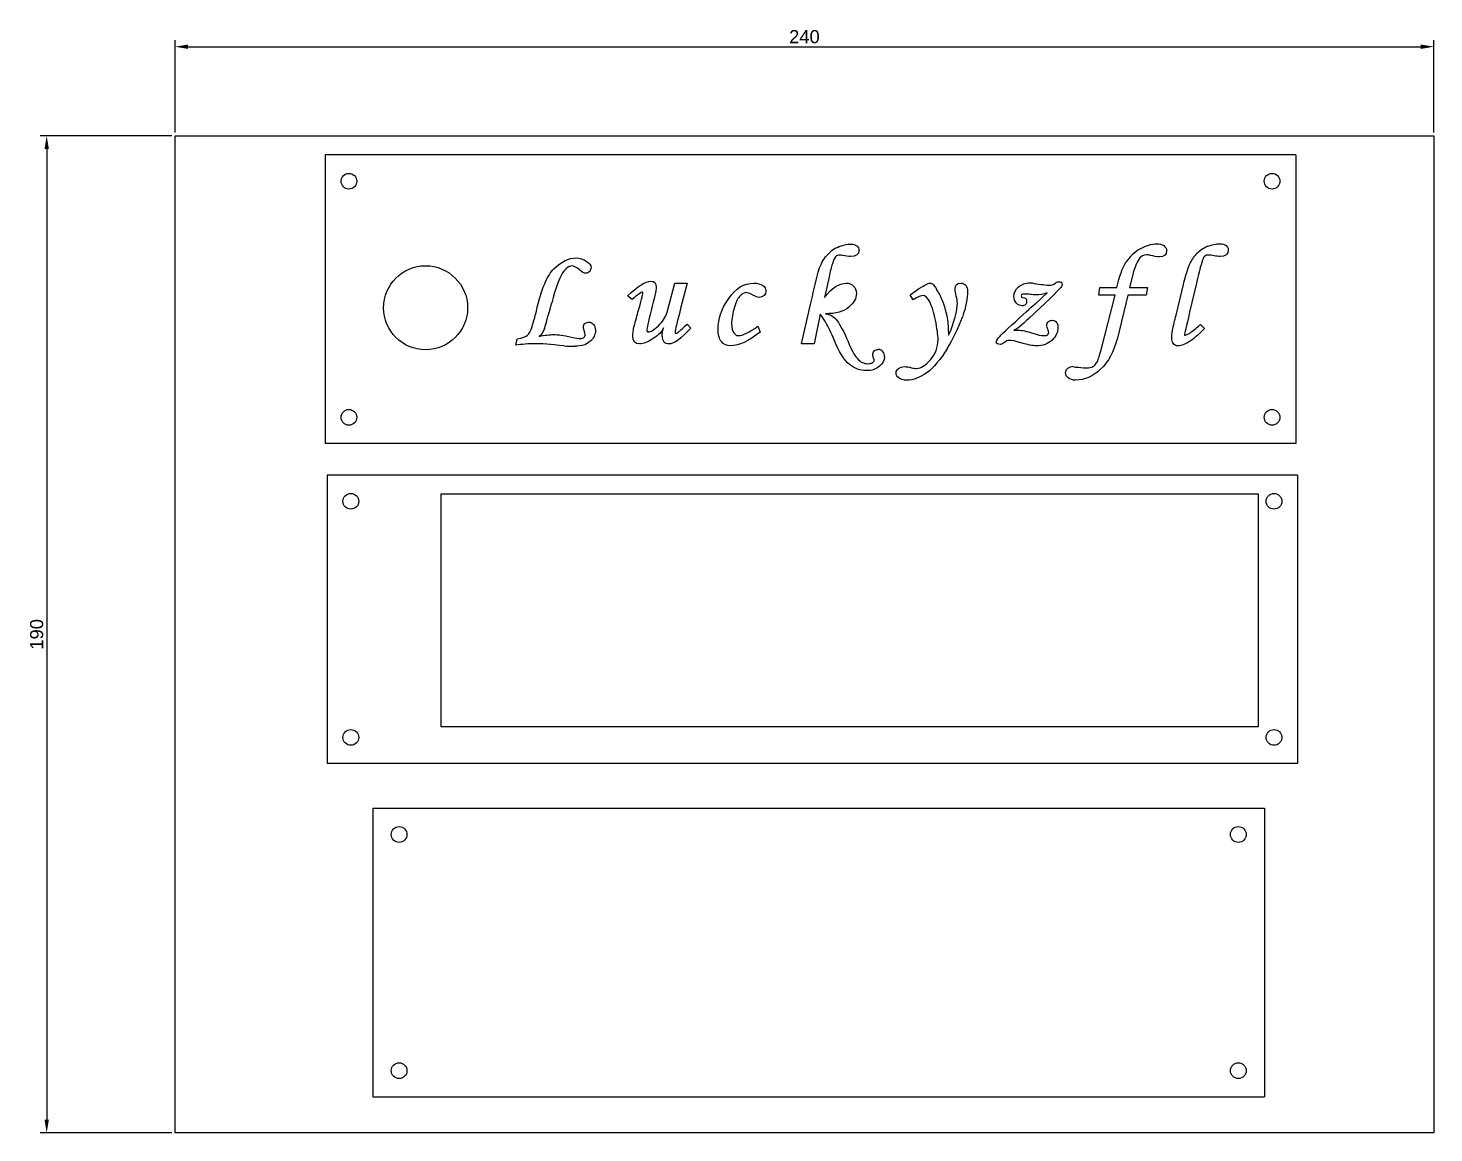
# Model space of a CAD drawing. Header units: millimetres. Extents: x 2033 to 2844, y 1515 to 1729.
# Drawn here: x 2575.7 to 2843.8, y 1518.8 to 1729.4 of the extents above; entities that cross this region are included whole.
import ezdxf

# ---------------------------------------------------------------- set-up
doc = ezdxf.new("R2010")
doc.units = ezdxf.units.MM
doc.styles.get("Standard").update_dxf_attribs({"font": 'arial.ttf'})
doc.dimstyles.new('ISO-25', dxfattribs={"dimtxt": 2.5, "dimasz": 2.5, "dimexe": 1.25, "dimexo": 0.625, "dimtad": 1, "dimtxsty": 'Standard', "dimcen": 2.5, "dimadec": 0, "dimazin": 0, "dimtfac": 1, "dimtmove": 0, "dimatfit": 3, "dimfxl": 1, "dimarcsym": 0})

# ---------------------------------------------------------------- blocks, each defined once
blk = doc.blocks.new('*D7')
at = {"color": 0, "lineweight": -2, "transparency": 16777216}
for p, q in [((2603.75, 1709.47), (2603.75, 1727.07)), ((2843.75, 1709.47), (2843.75, 1727.07)), ((2606.25, 1725.82), (2841.25, 1725.82))]:
    blk.add_line(p, q, dxfattribs=at)
at = {"color": 0, "transparency": 16777216}
for points in [[(2606.25, 1726.24), (2606.25, 1725.4), (2603.75, 1725.82)], [(2841.25, 1726.24), (2841.25, 1725.4), (2843.75, 1725.82)]]:
    blk.add_solid(points, dxfattribs=at)
at = {"layer": 'Defpoints', "color": 0, "transparency": 16777216}
for p in [(2843.75, 1725.82), (2603.75, 1708.84), (2843.75, 1708.84)]:
    blk.add_point(p, dxfattribs=at)
at = {"color": 0, "transparency": 16777216, "insert": (2723.75, 1727.72), "char_height": 2.5, "attachment_point": 5}
blk.add_mtext('240', dxfattribs=at)
blk = doc.blocks.new('*D8')
at = {"color": 0, "lineweight": -2, "transparency": 16777216}
for p, q in [((2603.13, 1708.84), (2578.03, 1708.84)), ((2579.28, 1706.34), (2579.28, 1521.34)), ((2603.13, 1518.84), (2578.03, 1518.84))]:
    blk.add_line(p, q, dxfattribs=at)
at = {"color": 0, "transparency": 16777216}
for points in [[(2578.87, 1706.34), (2579.7, 1706.34), (2579.28, 1708.84)], [(2578.87, 1521.34), (2579.7, 1521.34), (2579.28, 1518.84)]]:
    blk.add_solid(points, dxfattribs=at)
at = {"layer": 'Defpoints', "color": 0, "transparency": 16777216}
for p in [(2603.75, 1708.84), (2579.28, 1518.84), (2603.75, 1518.84)]:
    blk.add_point(p, dxfattribs=at)
at = {"color": 0, "transparency": 16777216, "insert": (2577.38, 1613.84), "char_height": 2.5, "attachment_point": 5, "rotation": 90}
blk.add_mtext('190', dxfattribs=at)

msp = doc.modelspace()

# ---------------------------------------------------------------- linework, layer by layer
at = {"color": 4}
for p, q in [((2603.754, 1708.843), (2843.754, 1708.843)), ((2603.754, 1518.843), (2603.754, 1708.843)), ((2843.754, 1708.843), (2843.754, 1518.843)), ((2843.754, 1518.843), (2603.754, 1518.843))]:
    msp.add_line(p, q, dxfattribs=at)
for p, q in [((2817.403, 1705.187), (2632.403, 1705.187)), ((2632.403, 1705.187), (2632.403, 1650.187)), ((2817.403, 1705.187), (2817.403, 1650.187)), ((2817.403, 1650.187), (2632.403, 1650.187)), ((2817.772, 1644.198), (2632.772, 1644.198)), ((2632.772, 1644.198), (2632.772, 1589.198)), ((2817.772, 1644.198), (2817.772, 1589.198)), ((2817.772, 1589.198), (2632.772, 1589.198)), ((2641.469, 1580.704), (2811.469, 1580.704)), ((2641.469, 1580.704), (2641.469, 1525.704)), ((2811.469, 1580.704), (2811.469, 1525.704)), ((2641.469, 1525.704), (2811.469, 1525.704))]:
    msp.add_line(p, q)
at = {"color": 242, "true_color": 0xcd2027}
for p, q in [((2654.522, 1640.648), (2810.272, 1640.648)), ((2654.522, 1596.198), (2654.522, 1640.648)), ((2810.272, 1640.648), (2810.272, 1596.198)), ((2810.272, 1596.198), (2654.522, 1596.198))]:
    msp.add_line(p, q, dxfattribs=at)
at = {"color": 1, "lineweight": 25}
for points in [[(2697.576, 1675.223), (2699.036, 1680.783), (2701.399, 1680.783), (2700.148, 1675.918)], [(2728.447, 1681.949), (2727.544, 1678.057)], [(2786.336, 1682.435), (2785.711, 1679.934), (2789.185, 1679.934), (2788.907, 1678.474), (2785.433, 1678.474), (2783.417, 1670.274)], [(2798.498, 1680.768), (2797.177, 1675.208)], [(2690.905, 1677.655), (2690.002, 1678.35)], [(2744.5, 1677.571), (2743.875, 1678.544), (2744.987, 1679.308)], [(2772.646, 1679.934), (2770.63, 1677.918), (2766.53, 1674.027)], [(2780.29, 1668.05), (2783, 1678.474), (2779.873, 1678.474), (2780.082, 1679.934), (2783.278, 1679.934)], [(2701.399, 1672.93), (2702.094, 1672.165)], [(2714.864, 1672.567), (2715.281, 1671.455)], [(2668.751, 1668.954), (2668.96, 1670.135)]]:
    msp.add_lwpolyline(points, dxfattribs=at)
for points in [[(2726.779, 1674.861), (2725.598, 1669.231), (2723.166, 1669.231), (2724.903, 1676.667, -0.0031204), (2726.362, 1682.852)], [(2793.911, 1671.733, -0.0108159), (2794.606, 1674.652), (2795.996, 1680.49)], [(2751.241, 1671.525, 0.0498004), (2750.963, 1674.444, 0.038632), (2750.129, 1677.293, 0.0472897), (2749.017, 1679.517)], [(2767.92, 1676.945), (2770.005, 1678.891, -0.0784466), (2767.851, 1678.544)], [(2797.386, 1671.386, 0.0230032), (2799.262, 1672.915), (2800.026, 1672.15)], [(2739.01, 1666.73, 0.1653257), (2738.663, 1667.772, 0.2044553), (2737.829, 1668.12)]]:
    msp.add_lwpolyline(points, format="xyb", dxfattribs=at)
at = {"color": 1}
for centre, radius in [((2636.903, 1700.187), 1.5), ((2812.903, 1700.187), 1.5), ((2651.524, 1676.075), 8), ((2636.903, 1655.187), 1.5), ((2812.903, 1655.187), 1.5), ((2637.272, 1639.198), 1.5), ((2813.272, 1639.198), 1.5), ((2637.272, 1594.198), 1.5), ((2813.272, 1594.198), 1.5), ((2646.469, 1575.704), 1.5), ((2806.469, 1575.704), 1.5), ((2646.469, 1530.704), 1.5), ((2806.469, 1530.704), 1.5)]:
    msp.add_circle(centre, radius, dxfattribs=at)
at = {"color": 1, "lineweight": 25}
for centre, radius, start, end in [((2732.799, 1681.724), 6.469, 115.19192, 141.27573), ((2791.936, 1680.212), 8.244, 120.70659, 146.19711), ((2803.114, 1681.835), 6.441, 112.47388, 134.90625), ((2775.156, 1734.591), 54.424, 261.99018, 263.75979), ((2765.686, 1669.611), 9.072, 82.89369, 90.37338), ((2601.333, 1695.592), 76.518, 342.16012, 345.94913), ((2196.153, 1808.816), 513.544, 344.56807, 344.92169), ((2721.815, 1686.058), 34.153, 328.59012, 339.87123), ((2698.31, 1670.626), 1.707, 179.6598, 217.21011), ((2679.817, 1694.267), 25.522, 265.74873, 270.43296), ((2774.929, 1663.146), 1.707, 89.65992, 127.21007)]:
    msp.add_arc(centre, radius, start, end, dxfattribs=at)
for points in [[(2730.532, 1686.119), (2730.184, 1686.119), (2729.906, 1686.049), (2729.698, 1685.771)], [(2730.532, 1686.119), (2730.184, 1686.119), (2729.906, 1686.049), (2729.698, 1685.771)], [(2730.045, 1687.578), (2730.949, 1687.995), (2731.852, 1688.203), (2732.617, 1688.203)], [(2730.045, 1687.578), (2730.949, 1687.995), (2731.852, 1688.203), (2732.617, 1688.203)], [(2731.018, 1686.049), (2730.81, 1686.119), (2730.671, 1686.119), (2730.532, 1686.119)], [(2731.018, 1686.049), (2730.81, 1686.119), (2730.671, 1686.119), (2730.532, 1686.119)], [(2732.547, 1685.841), (2732.061, 1685.841), (2731.574, 1685.91), (2731.018, 1686.049)], [(2732.547, 1685.841), (2732.061, 1685.841), (2731.574, 1685.91), (2731.018, 1686.049)], [(2734.146, 1686.953), (2734.146, 1686.258), (2733.59, 1685.841), (2732.547, 1685.841)], [(2734.146, 1686.953), (2734.146, 1686.258), (2733.59, 1685.841), (2732.547, 1685.841)], [(2732.617, 1688.203), (2733.103, 1688.203), (2733.451, 1688.134), (2733.729, 1687.856)], [(2732.617, 1688.203), (2733.103, 1688.203), (2733.451, 1688.134), (2733.729, 1687.856)], [(2733.729, 1687.856), (2734.007, 1687.648), (2734.146, 1687.37), (2734.146, 1686.953)], [(2733.729, 1687.856), (2734.007, 1687.648), (2734.146, 1687.37), (2734.146, 1686.953)], [(2788.977, 1686.188), (2788.351, 1686.188), (2787.795, 1685.841), (2787.378, 1685.076)], [(2788.977, 1686.188), (2788.351, 1686.188), (2787.795, 1685.841), (2787.378, 1685.076)], [(2787.726, 1687.3), (2788.838, 1687.926), (2789.88, 1688.273), (2790.923, 1688.273)], [(2787.726, 1687.3), (2788.838, 1687.926), (2789.88, 1688.273), (2790.923, 1688.273)], [(2789.741, 1686.049), (2789.463, 1686.119), (2789.185, 1686.188), (2788.977, 1686.188)], [(2789.741, 1686.049), (2789.463, 1686.119), (2789.185, 1686.188), (2788.977, 1686.188)], [(2791.409, 1685.771), (2790.923, 1685.771), (2790.367, 1685.91), (2789.741, 1686.049)], [(2791.409, 1685.771), (2790.923, 1685.771), (2790.367, 1685.91), (2789.741, 1686.049)], [(2790.923, 1688.273), (2791.479, 1688.273), (2791.896, 1688.134), (2792.243, 1687.926)], [(2790.923, 1688.273), (2791.479, 1688.273), (2791.896, 1688.134), (2792.243, 1687.926)], [(2792.799, 1686.953), (2792.799, 1686.188), (2792.313, 1685.771), (2791.409, 1685.771)], [(2792.799, 1686.953), (2792.799, 1686.188), (2792.313, 1685.771), (2791.409, 1685.771)], [(2792.243, 1687.926), (2792.591, 1687.648), (2792.799, 1687.37), (2792.799, 1686.953)], [(2792.243, 1687.926), (2792.591, 1687.648), (2792.799, 1687.37), (2792.799, 1686.953)], [(2797.177, 1684.312), (2797.525, 1685.076), (2797.942, 1685.771), (2798.567, 1686.397)], [(2797.177, 1684.312), (2797.525, 1685.076), (2797.942, 1685.771), (2798.567, 1686.397)], [(2800.791, 1686.119), (2800.235, 1686.119), (2799.887, 1685.841), (2799.679, 1685.285)], [(2800.791, 1686.119), (2800.235, 1686.119), (2799.887, 1685.841), (2799.679, 1685.285)], [(2800.652, 1687.787), (2801.416, 1688.065), (2802.181, 1688.273), (2803.015, 1688.273)], [(2800.652, 1687.787), (2801.416, 1688.065), (2802.181, 1688.273), (2803.015, 1688.273)], [(2801.833, 1685.98), (2801.416, 1686.049), (2801.069, 1686.119), (2800.791, 1686.119)], [(2801.833, 1685.98), (2801.416, 1686.049), (2801.069, 1686.119), (2800.791, 1686.119)], [(2803.015, 1685.841), (2802.667, 1685.841), (2802.25, 1685.91), (2801.833, 1685.98)], [(2803.015, 1685.841), (2802.667, 1685.841), (2802.25, 1685.91), (2801.833, 1685.98)], [(2803.015, 1688.273), (2803.501, 1688.273), (2803.849, 1688.134), (2804.127, 1687.926)], [(2803.015, 1688.273), (2803.501, 1688.273), (2803.849, 1688.134), (2804.127, 1687.926)], [(2804.544, 1687.092), (2804.544, 1686.258), (2803.988, 1685.841), (2803.015, 1685.841)], [(2804.544, 1687.092), (2804.544, 1686.258), (2803.988, 1685.841), (2803.015, 1685.841)], [(2804.127, 1687.926), (2804.405, 1687.717), (2804.544, 1687.439), (2804.544, 1687.092)], [(2804.127, 1687.926), (2804.405, 1687.717), (2804.544, 1687.439), (2804.544, 1687.092)], [(2672.643, 1675.416), (2673.546, 1679.517), (2674.658, 1682.227), (2676.048, 1683.547)], [(2672.643, 1675.416), (2673.546, 1679.517), (2674.658, 1682.227), (2676.048, 1683.547)], [(2676.048, 1683.547), (2677.438, 1684.868), (2678.828, 1685.563), (2680.218, 1685.563)], [(2676.048, 1683.547), (2677.438, 1684.868), (2678.828, 1685.563), (2680.218, 1685.563)], [(2679.384, 1684.034), (2678.828, 1684.034), (2678.272, 1683.617), (2677.647, 1682.713)], [(2679.384, 1684.034), (2678.828, 1684.034), (2678.272, 1683.617), (2677.647, 1682.713)], [(2680.913, 1683.269), (2680.287, 1683.756), (2679.801, 1684.034), (2679.384, 1684.034)], [(2680.913, 1683.269), (2680.287, 1683.756), (2679.801, 1684.034), (2679.384, 1684.034)], [(2680.218, 1685.563), (2680.982, 1685.563), (2681.608, 1685.354), (2682.164, 1684.937)], [(2680.218, 1685.563), (2680.982, 1685.563), (2681.608, 1685.354), (2682.164, 1684.937)], [(2682.094, 1682.644), (2681.677, 1682.644), (2681.33, 1682.852), (2680.913, 1683.269)], [(2682.094, 1682.644), (2681.677, 1682.644), (2681.33, 1682.852), (2680.913, 1683.269)], [(2682.164, 1684.937), (2682.789, 1684.59), (2683.067, 1684.173), (2683.067, 1683.686)], [(2682.164, 1684.937), (2682.789, 1684.59), (2683.067, 1684.173), (2683.067, 1683.686)], [(2683.067, 1683.686), (2683.067, 1683.478), (2682.928, 1683.269), (2682.789, 1682.991)], [(2683.067, 1683.686), (2683.067, 1683.478), (2682.928, 1683.269), (2682.789, 1682.991)], [(2726.362, 1682.852), (2726.71, 1684.034), (2727.196, 1685.007), (2727.752, 1685.771)], [(2726.362, 1682.852), (2726.71, 1684.034), (2727.196, 1685.007), (2727.752, 1685.771)], [(2729.073, 1684.451), (2728.864, 1683.825), (2728.656, 1682.991), (2728.447, 1681.949)], [(2729.073, 1684.451), (2728.864, 1683.825), (2728.656, 1682.991), (2728.447, 1681.949)], [(2729.698, 1685.771), (2729.42, 1685.563), (2729.281, 1685.146), (2729.073, 1684.451)], [(2729.698, 1685.771), (2729.42, 1685.563), (2729.281, 1685.146), (2729.073, 1684.451)], [(2783.278, 1679.934), (2783.765, 1682.088), (2784.39, 1683.686), (2785.085, 1684.798)], [(2783.278, 1679.934), (2783.765, 1682.088), (2784.39, 1683.686), (2785.085, 1684.798)], [(2787.378, 1685.076), (2786.892, 1684.312), (2786.614, 1683.408), (2786.336, 1682.435)], [(2787.378, 1685.076), (2786.892, 1684.312), (2786.614, 1683.408), (2786.336, 1682.435)], [(2795.996, 1680.49), (2796.482, 1682.296), (2796.83, 1683.547), (2797.177, 1684.312)], [(2795.996, 1680.49), (2796.482, 1682.296), (2796.83, 1683.547), (2797.177, 1684.312)], [(2799.679, 1685.285), (2799.471, 1684.729), (2799.054, 1683.2), (2798.498, 1680.768)], [(2799.679, 1685.285), (2799.471, 1684.729), (2799.054, 1683.2), (2798.498, 1680.768)], [(2677.647, 1682.713), (2677.021, 1681.81), (2676.326, 1679.934), (2675.562, 1677.015)], [(2677.647, 1682.713), (2677.021, 1681.81), (2676.326, 1679.934), (2675.562, 1677.015)], [(2682.789, 1682.991), (2682.581, 1682.783), (2682.372, 1682.644), (2682.094, 1682.644)], [(2682.789, 1682.991), (2682.581, 1682.783), (2682.372, 1682.644), (2682.094, 1682.644)], [(2690.002, 1678.35), (2692.017, 1680.227), (2693.476, 1681.13), (2694.449, 1681.13)], [(2690.002, 1678.35), (2692.017, 1680.227), (2693.476, 1681.13), (2694.449, 1681.13)], [(2694.449, 1681.13), (2695.144, 1681.13), (2695.492, 1680.783), (2695.492, 1680.018)], [(2694.449, 1681.13), (2695.144, 1681.13), (2695.492, 1680.783), (2695.492, 1680.018)], [(2709.305, 1677.849), (2710.625, 1679.795), (2712.223, 1680.768), (2714.1, 1680.768)], [(2709.305, 1677.849), (2710.625, 1679.795), (2712.223, 1680.768), (2714.1, 1680.768)], [(2714.1, 1680.768), (2714.795, 1680.768), (2715.351, 1680.629), (2715.768, 1680.351)], [(2714.1, 1680.768), (2714.795, 1680.768), (2715.351, 1680.629), (2715.768, 1680.351)], [(2727.544, 1678.057), (2728.934, 1679.864), (2730.323, 1680.768), (2731.713, 1680.768)], [(2727.544, 1678.057), (2728.934, 1679.864), (2730.323, 1680.768), (2731.713, 1680.768)], [(2731.713, 1680.768), (2732.269, 1680.768), (2732.756, 1680.629), (2733.103, 1680.212)], [(2731.713, 1680.768), (2732.269, 1680.768), (2732.756, 1680.629), (2733.103, 1680.212)], [(2744.987, 1679.308), (2746.377, 1680.281), (2747.35, 1680.768), (2747.697, 1680.768)], [(2744.987, 1679.308), (2746.377, 1680.281), (2747.35, 1680.768), (2747.697, 1680.768)], [(2747.697, 1680.768), (2747.906, 1680.768), (2748.114, 1680.698), (2748.253, 1680.559)], [(2747.697, 1680.768), (2747.906, 1680.768), (2748.114, 1680.698), (2748.253, 1680.559)], [(2748.253, 1680.559), (2748.323, 1680.49), (2748.601, 1680.142), (2749.017, 1679.517)], [(2748.253, 1680.559), (2748.323, 1680.49), (2748.601, 1680.142), (2749.017, 1679.517)], [(2752.492, 1679.656), (2752.492, 1680.42), (2752.84, 1680.768), (2753.535, 1680.768)], [(2752.492, 1679.656), (2752.492, 1680.42), (2752.84, 1680.768), (2753.535, 1680.768)], [(2753.535, 1680.768), (2753.952, 1680.768), (2754.299, 1680.629), (2754.508, 1680.351)], [(2753.535, 1680.768), (2753.952, 1680.768), (2754.299, 1680.629), (2754.508, 1680.351)], [(2764.584, 1680.073), (2765.21, 1680.559), (2765.905, 1680.837), (2766.739, 1680.837)], [(2764.584, 1680.073), (2765.21, 1680.559), (2765.905, 1680.837), (2766.739, 1680.837)], [(2766.739, 1680.837), (2767.017, 1680.837), (2767.295, 1680.768), (2767.573, 1680.698)], [(2766.739, 1680.837), (2767.017, 1680.837), (2767.295, 1680.768), (2767.573, 1680.698)], [(2769.24, 1680.49), (2769.866, 1680.42), (2770.283, 1680.351), (2770.422, 1680.351)], [(2769.24, 1680.49), (2769.866, 1680.42), (2770.283, 1680.351), (2770.422, 1680.351)], [(2770.422, 1680.351), (2770.839, 1680.351), (2771.186, 1680.49), (2771.603, 1680.768)], [(2770.422, 1680.351), (2770.839, 1680.351), (2771.186, 1680.49), (2771.603, 1680.768)], [(2771.603, 1680.768), (2771.742, 1680.907), (2771.951, 1680.976), (2772.229, 1681.046)], [(2771.603, 1680.768), (2771.742, 1680.907), (2771.951, 1680.976), (2772.229, 1681.046)], [(2772.229, 1681.046), (2772.646, 1681.046), (2772.854, 1680.907), (2772.854, 1680.49)], [(2772.229, 1681.046), (2772.646, 1681.046), (2772.854, 1680.907), (2772.854, 1680.49)], [(2772.854, 1680.49), (2772.854, 1680.351), (2772.785, 1680.212), (2772.646, 1679.934)], [(2772.854, 1680.49), (2772.854, 1680.351), (2772.785, 1680.212), (2772.646, 1679.934)], [(2692.92, 1679.045), (2692.642, 1679.045), (2691.947, 1678.559), (2690.905, 1677.655)], [(2692.92, 1679.045), (2692.642, 1679.045), (2691.947, 1678.559), (2690.905, 1677.655)], [(2692.017, 1675.223), (2692.642, 1677.308), (2692.92, 1678.559), (2692.92, 1678.976)], [(2692.017, 1675.223), (2692.642, 1677.308), (2692.92, 1678.559), (2692.92, 1678.976)], [(2692.92, 1678.976), (2692.92, 1679.045), (2692.92, 1679.045), (2692.92, 1679.045)], [(2692.92, 1678.976), (2692.92, 1679.045), (2692.92, 1679.045), (2692.92, 1679.045)], [(2695.492, 1680.018), (2695.492, 1679.393), (2695.144, 1677.864), (2694.519, 1675.571)], [(2695.492, 1680.018), (2695.492, 1679.393), (2695.144, 1677.864), (2694.519, 1675.571)], [(2707.289, 1672.011), (2707.289, 1673.888), (2707.915, 1675.833), (2709.305, 1677.849)], [(2707.289, 1672.011), (2707.289, 1673.888), (2707.915, 1675.833), (2709.305, 1677.849)], [(2711.528, 1678.405), (2711.111, 1677.988), (2710.694, 1677.293), (2710.417, 1676.181)], [(2711.528, 1678.405), (2711.111, 1677.988), (2710.694, 1677.293), (2710.417, 1676.181)], [(2712.64, 1678.961), (2712.293, 1678.961), (2711.876, 1678.752), (2711.528, 1678.405)], [(2712.64, 1678.961), (2712.293, 1678.961), (2711.876, 1678.752), (2711.528, 1678.405)], [(2713.613, 1678.683), (2713.266, 1678.822), (2712.918, 1678.961), (2712.64, 1678.961)], [(2713.613, 1678.683), (2713.266, 1678.822), (2712.918, 1678.961), (2712.64, 1678.961)], [(2715.142, 1678.057), (2714.725, 1678.057), (2714.239, 1678.266), (2713.613, 1678.683)], [(2715.142, 1678.057), (2714.725, 1678.057), (2714.239, 1678.266), (2713.613, 1678.683)], [(2716.046, 1678.405), (2715.837, 1678.196), (2715.49, 1678.057), (2715.142, 1678.057)], [(2716.046, 1678.405), (2715.837, 1678.196), (2715.49, 1678.057), (2715.142, 1678.057)], [(2715.768, 1680.351), (2716.185, 1680.073), (2716.393, 1679.725), (2716.393, 1679.308)], [(2715.768, 1680.351), (2716.185, 1680.073), (2716.393, 1679.725), (2716.393, 1679.308)], [(2716.393, 1679.308), (2716.393, 1678.961), (2716.254, 1678.613), (2716.046, 1678.405)], [(2716.393, 1679.308), (2716.393, 1678.961), (2716.254, 1678.613), (2716.046, 1678.405)], [(2733.659, 1678.822), (2733.659, 1677.849), (2733.173, 1677.015), (2732.2, 1676.181)], [(2733.659, 1678.822), (2733.659, 1677.849), (2733.173, 1677.015), (2732.2, 1676.181)], [(2733.103, 1680.212), (2733.451, 1679.864), (2733.659, 1679.378), (2733.659, 1678.822)], [(2733.103, 1680.212), (2733.451, 1679.864), (2733.659, 1679.378), (2733.659, 1678.822)], [(2746.377, 1678.405), (2746.029, 1678.405), (2745.404, 1678.127), (2744.5, 1677.571)], [(2746.377, 1678.405), (2746.029, 1678.405), (2745.404, 1678.127), (2744.5, 1677.571)], [(2747.628, 1677.223), (2747.141, 1678.057), (2746.724, 1678.405), (2746.377, 1678.405)], [(2747.628, 1677.223), (2747.141, 1678.057), (2746.724, 1678.405), (2746.377, 1678.405)], [(2752.701, 1678.266), (2752.562, 1678.822), (2752.492, 1679.239), (2752.492, 1679.656)], [(2752.701, 1678.266), (2752.562, 1678.822), (2752.492, 1679.239), (2752.492, 1679.656)], [(2752.909, 1677.015), (2752.909, 1677.362), (2752.84, 1677.779), (2752.701, 1678.266)], [(2752.909, 1677.015), (2752.909, 1677.362), (2752.84, 1677.779), (2752.701, 1678.266)], [(2754.855, 1679.169), (2754.855, 1677.849), (2754.508, 1676.25), (2753.882, 1674.305)], [(2754.855, 1679.169), (2754.855, 1677.849), (2754.508, 1676.25), (2753.882, 1674.305)], [(2754.508, 1680.351), (2754.716, 1680.073), (2754.855, 1679.656), (2754.855, 1679.169)], [(2754.508, 1680.351), (2754.716, 1680.073), (2754.855, 1679.656), (2754.855, 1679.169)], [(2763.681, 1678.266), (2763.681, 1678.961), (2764.028, 1679.586), (2764.584, 1680.073)], [(2763.681, 1678.266), (2763.681, 1678.961), (2764.028, 1679.586), (2764.584, 1680.073)], [(2764.167, 1676.945), (2763.889, 1677.293), (2763.681, 1677.779), (2763.681, 1678.266)], [(2764.167, 1676.945), (2763.889, 1677.293), (2763.681, 1677.779), (2763.681, 1678.266)], [(2765.627, 1678.683), (2765.279, 1678.683), (2765.071, 1678.613), (2765.071, 1678.335)], [(2765.627, 1678.683), (2765.279, 1678.683), (2765.071, 1678.613), (2765.071, 1678.335)], [(2765.071, 1678.335), (2765.071, 1678.196), (2765.14, 1678.057), (2765.349, 1678.057)], [(2765.071, 1678.335), (2765.071, 1678.196), (2765.14, 1678.057), (2765.349, 1678.057)], [(2765.349, 1678.057), (2765.905, 1677.988), (2766.113, 1677.779), (2766.113, 1677.293)], [(2765.349, 1678.057), (2765.905, 1677.988), (2766.113, 1677.779), (2766.113, 1677.293)], [(2767.851, 1678.544), (2767.503, 1678.544), (2767.156, 1678.544), (2766.808, 1678.613)], [(2767.851, 1678.544), (2767.503, 1678.544), (2767.156, 1678.544), (2766.808, 1678.613)], [(2671.809, 1672.498), (2672.087, 1673.262), (2672.365, 1674.305), (2672.643, 1675.416)], [(2671.809, 1672.498), (2672.087, 1673.262), (2672.365, 1674.305), (2672.643, 1675.416)], [(2694.519, 1675.571), (2693.963, 1673.347), (2693.685, 1672.096), (2693.685, 1671.887)], [(2694.519, 1675.571), (2693.963, 1673.347), (2693.685, 1672.096), (2693.685, 1671.887)], [(2695.909, 1672.652), (2696.742, 1673.416), (2697.298, 1674.32), (2697.576, 1675.223)], [(2695.909, 1672.652), (2696.742, 1673.416), (2697.298, 1674.32), (2697.576, 1675.223)], [(2700.148, 1675.918), (2699.453, 1673.208), (2699.105, 1671.748), (2699.105, 1671.47)], [(2700.148, 1675.918), (2699.453, 1673.208), (2699.105, 1671.748), (2699.105, 1671.47)], [(2710.417, 1676.181), (2710.069, 1675.069), (2709.861, 1674.027), (2709.861, 1672.984)], [(2710.417, 1676.181), (2710.069, 1675.069), (2709.861, 1674.027), (2709.861, 1672.984)], [(2732.2, 1676.181), (2731.227, 1675.347), (2729.698, 1674.93), (2727.752, 1674.93)], [(2732.2, 1676.181), (2731.227, 1675.347), (2729.698, 1674.93), (2727.752, 1674.93)], [(2748.74, 1673.679), (2748.392, 1675.208), (2748.045, 1676.389), (2747.628, 1677.223)], [(2748.74, 1673.679), (2748.392, 1675.208), (2748.045, 1676.389), (2747.628, 1677.223)], [(2751.241, 1670.83), (2752.353, 1673.401), (2752.909, 1675.486), (2752.909, 1677.015)], [(2751.241, 1670.83), (2752.353, 1673.401), (2752.909, 1675.486), (2752.909, 1677.015)], [(2764.028, 1673.471), (2766.044, 1675.347), (2767.364, 1676.528), (2767.92, 1676.945)], [(2764.028, 1673.471), (2766.044, 1675.347), (2767.364, 1676.528), (2767.92, 1676.945)], [(2765.279, 1676.459), (2764.862, 1676.459), (2764.515, 1676.598), (2764.167, 1676.945)], [(2765.279, 1676.459), (2764.862, 1676.459), (2764.515, 1676.598), (2764.167, 1676.945)], [(2765.905, 1676.667), (2765.696, 1676.528), (2765.488, 1676.459), (2765.279, 1676.459)], [(2765.905, 1676.667), (2765.696, 1676.528), (2765.488, 1676.459), (2765.279, 1676.459)], [(2766.113, 1677.293), (2766.113, 1677.084), (2766.044, 1676.876), (2765.905, 1676.667)], [(2766.113, 1677.293), (2766.113, 1677.084), (2766.044, 1676.876), (2765.905, 1676.667)], [(2797.177, 1675.208), (2796.552, 1672.428), (2796.204, 1671.038), (2796.204, 1670.969)], [(2797.177, 1675.208), (2796.552, 1672.428), (2796.204, 1671.038), (2796.204, 1670.969)], [(2670.975, 1670.83), (2671.253, 1671.108), (2671.601, 1671.664), (2671.809, 1672.498)], [(2670.975, 1670.83), (2671.253, 1671.108), (2671.601, 1671.664), (2671.809, 1672.498)], [(2681.608, 1672.359), (2681.608, 1672.706), (2681.747, 1672.984), (2681.955, 1673.123)], [(2681.608, 1672.359), (2681.608, 1672.706), (2681.747, 1672.984), (2681.955, 1673.123)], [(2681.955, 1673.123), (2682.233, 1673.262), (2682.442, 1673.332), (2682.65, 1673.332)], [(2681.955, 1673.123), (2682.233, 1673.262), (2682.442, 1673.332), (2682.65, 1673.332)], [(2682.65, 1673.332), (2682.998, 1673.332), (2683.345, 1673.193), (2683.554, 1672.915)], [(2682.65, 1673.332), (2682.998, 1673.332), (2683.345, 1673.193), (2683.554, 1672.915)], [(2683.554, 1672.915), (2683.762, 1672.567), (2683.901, 1672.22), (2683.901, 1671.733)], [(2683.554, 1672.915), (2683.762, 1672.567), (2683.901, 1672.22), (2683.901, 1671.733)], [(2693.963, 1671.47), (2694.449, 1671.47), (2695.075, 1671.818), (2695.909, 1672.652)], [(2693.963, 1671.47), (2694.449, 1671.47), (2695.075, 1671.818), (2695.909, 1672.652)], [(2699.592, 1671.331), (2699.8, 1671.47), (2700.356, 1672.026), (2701.399, 1672.93)], [(2699.592, 1671.331), (2699.8, 1671.47), (2700.356, 1672.026), (2701.399, 1672.93)], [(2709.861, 1672.984), (2709.861, 1672.22), (2710, 1671.664), (2710.278, 1671.316)], [(2709.861, 1672.984), (2709.861, 1672.22), (2710, 1671.664), (2710.278, 1671.316)], [(2711.111, 1670.76), (2712.015, 1670.76), (2713.266, 1671.386), (2714.864, 1672.567)], [(2711.111, 1670.76), (2712.015, 1670.76), (2713.266, 1671.386), (2714.864, 1672.567)], [(2727.752, 1673.401), (2727.405, 1673.957), (2727.127, 1674.444), (2726.779, 1674.861)], [(2727.752, 1673.401), (2727.405, 1673.957), (2727.127, 1674.444), (2726.779, 1674.861)], [(2727.752, 1674.93), (2728.586, 1674.861), (2729.351, 1674.444), (2729.976, 1673.61)], [(2727.752, 1674.93), (2728.586, 1674.861), (2729.351, 1674.444), (2729.976, 1673.61)], [(2729.281, 1670.274), (2728.586, 1671.803), (2728.1, 1672.845), (2727.752, 1673.401)], [(2729.281, 1670.274), (2728.586, 1671.803), (2728.1, 1672.845), (2727.752, 1673.401)], [(2729.976, 1673.61), (2730.601, 1672.776), (2731.296, 1671.455), (2732.061, 1669.648)], [(2729.976, 1673.61), (2730.601, 1672.776), (2731.296, 1671.455), (2732.061, 1669.648)], [(2749.226, 1669.996), (2749.226, 1670.899), (2749.017, 1672.15), (2748.74, 1673.679)], [(2749.226, 1669.996), (2749.226, 1670.899), (2749.017, 1672.15), (2748.74, 1673.679)], [(2760.693, 1670.274), (2760.832, 1670.552), (2761.943, 1671.594), (2764.028, 1673.471)], [(2760.693, 1670.274), (2760.832, 1670.552), (2761.943, 1671.594), (2764.028, 1673.471)], [(2766.53, 1674.027), (2765.14, 1672.706), (2764.167, 1671.942), (2763.681, 1671.733)], [(2766.53, 1674.027), (2765.14, 1672.706), (2764.167, 1671.942), (2763.681, 1671.733)], [(2769.935, 1672.706), (2769.935, 1673.054), (2770.074, 1673.262), (2770.283, 1673.471)], [(2769.935, 1672.706), (2769.935, 1673.054), (2770.074, 1673.262), (2770.283, 1673.471)], [(2770.213, 1671.872), (2770.074, 1672.22), (2769.935, 1672.498), (2769.935, 1672.706)], [(2770.213, 1671.872), (2770.074, 1672.22), (2769.935, 1672.498), (2769.935, 1672.706)], [(2770.283, 1673.471), (2770.491, 1673.61), (2770.769, 1673.679), (2771.047, 1673.679)], [(2770.283, 1673.471), (2770.491, 1673.61), (2770.769, 1673.679), (2771.047, 1673.679)], [(2771.047, 1673.679), (2771.395, 1673.679), (2771.603, 1673.54), (2771.812, 1673.262)], [(2771.047, 1673.679), (2771.395, 1673.679), (2771.603, 1673.54), (2771.812, 1673.262)], [(2771.812, 1673.262), (2772.02, 1672.984), (2772.09, 1672.637), (2772.09, 1672.289)], [(2771.812, 1673.262), (2772.02, 1672.984), (2772.09, 1672.637), (2772.09, 1672.289)], [(2668.96, 1670.135), (2670.002, 1670.343), (2670.697, 1670.552), (2670.975, 1670.83)], [(2668.96, 1670.135), (2670.002, 1670.343), (2670.697, 1670.552), (2670.975, 1670.83)], [(2674.172, 1672.15), (2673.894, 1671.247), (2673.546, 1670.76), (2673.199, 1670.621)], [(2674.172, 1672.15), (2673.894, 1671.247), (2673.546, 1670.76), (2673.199, 1670.621)], [(2673.199, 1670.621), (2674.241, 1670.83), (2675.145, 1670.969), (2675.909, 1670.969)], [(2673.199, 1670.621), (2674.241, 1670.83), (2675.145, 1670.969), (2675.909, 1670.969)], [(2675.909, 1670.969), (2676.743, 1670.969), (2677.855, 1670.83), (2679.314, 1670.482)], [(2675.909, 1670.969), (2676.743, 1670.969), (2677.855, 1670.83), (2679.314, 1670.482)], [(2679.314, 1670.482), (2680.148, 1670.274), (2680.704, 1670.204), (2681.052, 1670.204)], [(2679.314, 1670.482), (2680.148, 1670.274), (2680.704, 1670.204), (2681.052, 1670.204)], [(2681.052, 1670.204), (2681.33, 1670.204), (2681.538, 1670.274), (2681.677, 1670.413)], [(2681.052, 1670.204), (2681.33, 1670.204), (2681.538, 1670.274), (2681.677, 1670.413)], [(2681.816, 1671.525), (2681.677, 1671.872), (2681.608, 1672.15), (2681.608, 1672.359)], [(2681.816, 1671.525), (2681.677, 1671.872), (2681.608, 1672.15), (2681.608, 1672.359)], [(2681.677, 1670.413), (2681.886, 1670.621), (2681.955, 1670.76), (2681.955, 1670.969)], [(2681.677, 1670.413), (2681.886, 1670.621), (2681.955, 1670.76), (2681.955, 1670.969)], [(2681.955, 1670.969), (2681.955, 1671.108), (2681.886, 1671.316), (2681.816, 1671.525)], [(2681.955, 1670.969), (2681.955, 1671.108), (2681.886, 1671.316), (2681.816, 1671.525)], [(2683.901, 1671.733), (2683.901, 1670.969), (2683.554, 1670.204), (2682.859, 1669.648)], [(2683.901, 1671.733), (2683.901, 1670.969), (2683.554, 1670.204), (2682.859, 1669.648)], [(2691.044, 1670.706), (2691.044, 1671.192), (2691.113, 1671.679), (2691.183, 1672.165)], [(2691.044, 1670.706), (2691.044, 1671.192), (2691.113, 1671.679), (2691.183, 1672.165)], [(2692.295, 1669.177), (2691.461, 1669.177), (2691.044, 1669.664), (2691.044, 1670.706)], [(2692.295, 1669.177), (2691.461, 1669.177), (2691.044, 1669.664), (2691.044, 1670.706)], [(2694.936, 1670.22), (2693.893, 1669.525), (2692.99, 1669.177), (2692.295, 1669.177)], [(2694.936, 1670.22), (2693.893, 1669.525), (2692.99, 1669.177), (2692.295, 1669.177)], [(2693.685, 1671.887), (2693.685, 1671.748), (2693.685, 1671.679), (2693.754, 1671.54)], [(2693.685, 1671.887), (2693.685, 1671.748), (2693.685, 1671.679), (2693.754, 1671.54)], [(2693.754, 1671.54), (2693.824, 1671.47), (2693.893, 1671.47), (2693.963, 1671.47)], [(2693.754, 1671.54), (2693.824, 1671.47), (2693.893, 1671.47), (2693.963, 1671.47)], [(2696.881, 1672.235), (2696.603, 1671.54), (2695.978, 1670.845), (2694.936, 1670.22)], [(2696.881, 1672.235), (2696.603, 1671.54), (2695.978, 1670.845), (2694.936, 1670.22)], [(2696.603, 1670.637), (2696.603, 1671.192), (2696.742, 1671.679), (2696.881, 1672.235)], [(2696.603, 1670.637), (2696.603, 1671.192), (2696.742, 1671.679), (2696.881, 1672.235)], [(2702.094, 1672.165), (2700.217, 1670.15), (2698.827, 1669.177), (2697.924, 1669.177)], [(2702.094, 1672.165), (2700.217, 1670.15), (2698.827, 1669.177), (2697.924, 1669.177)], [(2699.105, 1671.47), (2699.105, 1671.262), (2699.105, 1671.192), (2699.244, 1671.192)], [(2699.105, 1671.47), (2699.105, 1671.262), (2699.105, 1671.192), (2699.244, 1671.192)], [(2699.244, 1671.192), (2699.314, 1671.192), (2699.453, 1671.262), (2699.592, 1671.331)], [(2699.244, 1671.192), (2699.314, 1671.192), (2699.453, 1671.262), (2699.592, 1671.331)], [(2707.915, 1669.648), (2707.498, 1670.204), (2707.289, 1670.969), (2707.289, 1672.011)], [(2707.915, 1669.648), (2707.498, 1670.204), (2707.289, 1670.969), (2707.289, 1672.011)], [(2715.281, 1671.455), (2713.057, 1669.718), (2711.25, 1668.815), (2709.722, 1668.815)], [(2715.281, 1671.455), (2713.057, 1669.718), (2711.25, 1668.815), (2709.722, 1668.815)], [(2710.278, 1671.316), (2710.486, 1670.969), (2710.764, 1670.76), (2711.111, 1670.76)], [(2710.278, 1671.316), (2710.486, 1670.969), (2710.764, 1670.76), (2711.111, 1670.76)], [(2732.339, 1665.27), (2731.366, 1666.035), (2730.323, 1667.703), (2729.281, 1670.274)], [(2732.339, 1665.27), (2731.366, 1666.035), (2730.323, 1667.703), (2729.281, 1670.274)], [(2747.767, 1666.174), (2748.74, 1667.286), (2749.226, 1668.537), (2749.226, 1669.996)], [(2747.767, 1666.174), (2748.74, 1667.286), (2749.226, 1668.537), (2749.226, 1669.996)], [(2751.241, 1671.525), (2751.241, 1671.177), (2751.241, 1670.969), (2751.241, 1670.83)], [(2751.241, 1671.525), (2751.241, 1671.177), (2751.241, 1670.969), (2751.241, 1670.83)], [(2760.345, 1669.579), (2760.345, 1669.787), (2760.484, 1669.996), (2760.693, 1670.274)], [(2760.345, 1669.579), (2760.345, 1669.787), (2760.484, 1669.996), (2760.693, 1670.274)], [(2762.777, 1669.857), (2762.499, 1669.857), (2762.221, 1669.718), (2761.874, 1669.44)], [(2762.777, 1669.857), (2762.499, 1669.857), (2762.221, 1669.718), (2761.874, 1669.44)], [(2765.001, 1669.37), (2764.028, 1669.718), (2763.264, 1669.857), (2762.777, 1669.857)], [(2765.001, 1669.37), (2764.028, 1669.718), (2763.264, 1669.857), (2762.777, 1669.857)], [(2763.681, 1671.733), (2763.959, 1671.803), (2764.306, 1671.803), (2764.584, 1671.803)], [(2763.681, 1671.733), (2763.959, 1671.803), (2764.306, 1671.803), (2764.584, 1671.803)], [(2764.584, 1671.803), (2765.21, 1671.803), (2766.113, 1671.594), (2767.295, 1671.247)], [(2764.584, 1671.803), (2765.21, 1671.803), (2766.113, 1671.594), (2767.295, 1671.247)], [(2767.295, 1671.247), (2768.198, 1670.899), (2768.962, 1670.76), (2769.449, 1670.76)], [(2767.295, 1671.247), (2768.198, 1670.899), (2768.962, 1670.76), (2769.449, 1670.76)], [(2770.978, 1669.926), (2770.213, 1669.162), (2769.24, 1668.815), (2767.92, 1668.815)], [(2770.978, 1669.926), (2770.213, 1669.162), (2769.24, 1668.815), (2767.92, 1668.815)], [(2769.449, 1670.76), (2769.796, 1670.76), (2770.005, 1670.83), (2770.144, 1670.969)], [(2769.449, 1670.76), (2769.796, 1670.76), (2770.005, 1670.83), (2770.144, 1670.969)], [(2770.144, 1670.969), (2770.283, 1671.108), (2770.352, 1671.177), (2770.352, 1671.316)], [(2770.144, 1670.969), (2770.283, 1671.108), (2770.352, 1671.177), (2770.352, 1671.316)], [(2770.352, 1671.316), (2770.352, 1671.455), (2770.283, 1671.664), (2770.213, 1671.872)], [(2770.352, 1671.316), (2770.352, 1671.455), (2770.283, 1671.664), (2770.213, 1671.872)], [(2772.09, 1672.289), (2772.09, 1671.455), (2771.742, 1670.691), (2770.978, 1669.926)], [(2772.09, 1672.289), (2772.09, 1671.455), (2771.742, 1670.691), (2770.978, 1669.926)], [(2783.417, 1670.274), (2782.722, 1667.703), (2781.68, 1665.687), (2780.221, 1664.367)], [(2783.417, 1670.274), (2782.722, 1667.703), (2781.68, 1665.687), (2780.221, 1664.367)], [(2793.772, 1670.274), (2793.772, 1670.621), (2793.841, 1671.108), (2793.911, 1671.733)], [(2793.772, 1670.274), (2793.772, 1670.621), (2793.841, 1671.108), (2793.911, 1671.733)], [(2794.05, 1669.301), (2793.841, 1669.579), (2793.772, 1669.926), (2793.772, 1670.274)], [(2794.05, 1669.301), (2793.841, 1669.579), (2793.772, 1669.926), (2793.772, 1670.274)], [(2796.204, 1670.969), (2796.204, 1670.83), (2796.204, 1670.83), (2796.274, 1670.83)], [(2796.204, 1670.969), (2796.204, 1670.83), (2796.204, 1670.83), (2796.274, 1670.83)], [(2796.274, 1670.83), (2796.413, 1670.83), (2796.83, 1670.969), (2797.386, 1671.386)], [(2796.274, 1670.83), (2796.413, 1670.83), (2796.83, 1670.969), (2797.386, 1671.386)], [(2800.026, 1672.15), (2799.123, 1671.177), (2798.22, 1670.343), (2797.316, 1669.718)], [(2800.026, 1672.15), (2799.123, 1671.177), (2798.22, 1670.343), (2797.316, 1669.718)], [(2672.434, 1669.231), (2671.114, 1669.231), (2669.863, 1669.092), (2668.751, 1668.954)], [(2672.434, 1669.231), (2671.114, 1669.231), (2669.863, 1669.092), (2668.751, 1668.954)], [(2677.925, 1668.815), (2675.353, 1669.092), (2673.477, 1669.231), (2672.434, 1669.231)], [(2677.925, 1668.815), (2675.353, 1669.092), (2673.477, 1669.231), (2672.434, 1669.231)], [(2682.859, 1669.648), (2682.233, 1669.023), (2681.26, 1668.745), (2680.009, 1668.745)], [(2682.859, 1669.648), (2682.233, 1669.023), (2681.26, 1668.745), (2680.009, 1668.745)], [(2697.924, 1669.177), (2697.507, 1669.177), (2697.229, 1669.316), (2696.951, 1669.594)], [(2697.924, 1669.177), (2697.507, 1669.177), (2697.229, 1669.316), (2696.951, 1669.594)], [(2709.722, 1668.815), (2708.957, 1668.815), (2708.332, 1669.092), (2707.915, 1669.648)], [(2709.722, 1668.815), (2708.957, 1668.815), (2708.332, 1669.092), (2707.915, 1669.648)], [(2732.061, 1669.648), (2732.686, 1668.12), (2733.242, 1667.008), (2733.868, 1666.382)], [(2732.061, 1669.648), (2732.686, 1668.12), (2733.242, 1667.008), (2733.868, 1666.382)], [(2736.786, 1667.077), (2736.786, 1667.355), (2736.856, 1667.633), (2737.064, 1667.842)], [(2736.786, 1667.077), (2736.786, 1667.355), (2736.856, 1667.633), (2737.064, 1667.842)], [(2736.925, 1666.452), (2736.856, 1666.66), (2736.786, 1666.869), (2736.786, 1667.077)], [(2736.925, 1666.452), (2736.856, 1666.66), (2736.786, 1666.869), (2736.786, 1667.077)], [(2737.064, 1667.842), (2737.273, 1668.05), (2737.551, 1668.12), (2737.829, 1668.12)], [(2737.064, 1667.842), (2737.273, 1668.05), (2737.551, 1668.12), (2737.829, 1668.12)], [(2750.963, 1668.259), (2749.643, 1666.174), (2748.392, 1664.645), (2747.072, 1663.672)], [(2750.963, 1668.259), (2749.643, 1666.174), (2748.392, 1664.645), (2747.072, 1663.672)], [(2761.11, 1669.092), (2760.623, 1669.092), (2760.345, 1669.231), (2760.345, 1669.579)], [(2761.11, 1669.092), (2760.623, 1669.092), (2760.345, 1669.231), (2760.345, 1669.579)], [(2761.874, 1669.44), (2761.596, 1669.231), (2761.388, 1669.092), (2761.11, 1669.092)], [(2761.874, 1669.44), (2761.596, 1669.231), (2761.388, 1669.092), (2761.11, 1669.092)], [(2767.92, 1668.815), (2767.295, 1668.815), (2766.322, 1669.023), (2765.001, 1669.37)], [(2767.92, 1668.815), (2767.295, 1668.815), (2766.322, 1669.023), (2765.001, 1669.37)], [(2779.595, 1665.826), (2779.804, 1666.243), (2780.012, 1667.008), (2780.29, 1668.05)], [(2779.595, 1665.826), (2779.804, 1666.243), (2780.012, 1667.008), (2780.29, 1668.05)], [(2794.953, 1668.815), (2794.606, 1668.815), (2794.258, 1668.954), (2794.05, 1669.301)], [(2794.953, 1668.815), (2794.606, 1668.815), (2794.258, 1668.954), (2794.05, 1669.301)], [(2797.316, 1669.718), (2796.413, 1669.162), (2795.648, 1668.815), (2794.953, 1668.815)], [(2797.316, 1669.718), (2796.413, 1669.162), (2795.648, 1668.815), (2794.953, 1668.815)], [(2735.605, 1664.089), (2734.424, 1664.089), (2733.312, 1664.506), (2732.339, 1665.27)], [(2735.605, 1664.089), (2734.424, 1664.089), (2733.312, 1664.506), (2732.339, 1665.27)], [(2733.868, 1666.382), (2734.424, 1665.757), (2735.049, 1665.409), (2735.814, 1665.409)], [(2733.868, 1666.382), (2734.424, 1665.757), (2735.049, 1665.409), (2735.814, 1665.409)], [(2738.037, 1664.923), (2737.412, 1664.367), (2736.578, 1664.089), (2735.605, 1664.089)], [(2738.037, 1664.923), (2737.412, 1664.367), (2736.578, 1664.089), (2735.605, 1664.089)], [(2735.814, 1665.409), (2736.23, 1665.409), (2736.508, 1665.479), (2736.717, 1665.618)], [(2735.814, 1665.409), (2736.23, 1665.409), (2736.508, 1665.479), (2736.717, 1665.618)], [(2736.717, 1665.618), (2736.925, 1665.757), (2737.064, 1665.896), (2737.064, 1666.104)], [(2736.717, 1665.618), (2736.925, 1665.757), (2737.064, 1665.896), (2737.064, 1666.104)], [(2737.064, 1666.104), (2737.064, 1666.174), (2736.995, 1666.313), (2736.925, 1666.452)], [(2737.064, 1666.104), (2737.064, 1666.174), (2736.995, 1666.313), (2736.925, 1666.452)], [(2739.01, 1666.73), (2739.01, 1666.035), (2738.663, 1665.479), (2738.037, 1664.923)], [(2739.01, 1666.73), (2739.01, 1666.035), (2738.663, 1665.479), (2738.037, 1664.923)], [(2741.234, 1663.672), (2741.234, 1664.019), (2741.373, 1664.297), (2741.651, 1664.506)], [(2741.234, 1663.672), (2741.234, 1664.019), (2741.373, 1664.297), (2741.651, 1664.506)], [(2741.651, 1664.506), (2741.929, 1664.714), (2742.346, 1664.853), (2742.832, 1664.853)], [(2741.651, 1664.506), (2741.929, 1664.714), (2742.346, 1664.853), (2742.832, 1664.853)], [(2742.832, 1664.853), (2743.18, 1664.853), (2743.666, 1664.784), (2744.153, 1664.645)], [(2742.832, 1664.853), (2743.18, 1664.853), (2743.666, 1664.784), (2744.153, 1664.645)], [(2744.153, 1664.645), (2744.57, 1664.575), (2744.848, 1664.506), (2745.195, 1664.506)], [(2744.153, 1664.645), (2744.57, 1664.575), (2744.848, 1664.506), (2745.195, 1664.506)], [(2745.195, 1664.506), (2745.96, 1664.506), (2746.794, 1665.062), (2747.767, 1666.174)], [(2745.195, 1664.506), (2745.96, 1664.506), (2746.794, 1665.062), (2747.767, 1666.174)], [(2773.549, 1663.741), (2773.549, 1664.019), (2773.619, 1664.297), (2773.897, 1664.506)], [(2773.549, 1663.741), (2773.549, 1664.019), (2773.619, 1664.297), (2773.897, 1664.506)], [(2774.939, 1664.853), (2775.078, 1664.853), (2775.217, 1664.853), (2775.425, 1664.784)], [(2774.939, 1664.853), (2775.078, 1664.853), (2775.217, 1664.853), (2775.425, 1664.784)], [(2775.425, 1664.784), (2776.051, 1664.714), (2776.746, 1664.645), (2777.51, 1664.645)], [(2775.425, 1664.784), (2776.051, 1664.714), (2776.746, 1664.645), (2777.51, 1664.645)], [(2780.221, 1664.367), (2778.761, 1662.977), (2777.163, 1662.282), (2775.425, 1662.282)], [(2780.221, 1664.367), (2778.761, 1662.977), (2777.163, 1662.282), (2775.425, 1662.282)], [(2777.51, 1664.645), (2778.066, 1664.645), (2778.483, 1664.714), (2778.761, 1664.853)], [(2777.51, 1664.645), (2778.066, 1664.645), (2778.483, 1664.714), (2778.761, 1664.853)], [(2778.761, 1664.853), (2779.109, 1664.992), (2779.317, 1665.34), (2779.595, 1665.826)], [(2778.761, 1664.853), (2779.109, 1664.992), (2779.317, 1665.34), (2779.595, 1665.826)], [(2741.721, 1662.699), (2741.373, 1662.977), (2741.234, 1663.255), (2741.234, 1663.672)], [(2741.721, 1662.699), (2741.373, 1662.977), (2741.234, 1663.255), (2741.234, 1663.672)], [(2743.249, 1662.282), (2742.624, 1662.282), (2742.068, 1662.421), (2741.721, 1662.699)], [(2743.249, 1662.282), (2742.624, 1662.282), (2742.068, 1662.421), (2741.721, 1662.699)], [(2747.072, 1663.672), (2745.821, 1662.768), (2744.5, 1662.282), (2743.249, 1662.282)], [(2747.072, 1663.672), (2745.821, 1662.768), (2744.5, 1662.282), (2743.249, 1662.282)], [(2774.036, 1662.699), (2773.688, 1662.907), (2773.549, 1663.255), (2773.549, 1663.741)], [(2774.036, 1662.699), (2773.688, 1662.907), (2773.549, 1663.255), (2773.549, 1663.741)], [(2775.425, 1662.282), (2774.869, 1662.282), (2774.383, 1662.421), (2774.036, 1662.699)], [(2775.425, 1662.282), (2774.869, 1662.282), (2774.383, 1662.421), (2774.036, 1662.699)]]:
    msp.add_open_spline(points, degree=3, dxfattribs=at)

# ---------------------------------------------------------------- dimensions: what is measured, and where the dimension line sits
at = {"color": 4}
dim = msp.add_linear_dim(base=(2843.754, 1725.819), p1=(2603.754, 1708.843), p2=(2843.754, 1708.843), dimstyle='ISO-25', dxfattribs=at)
dim.commit()
dim.dimension.update_dxf_attribs({"geometry": '*D7', "text_midpoint": (2723.754, 1727.72)})
dim = msp.add_linear_dim(base=(2579.283, 1518.843), p1=(2603.754, 1708.843), p2=(2603.754, 1518.843), angle=90, dimstyle='ISO-25', dxfattribs=at)
dim.commit()
dim.dimension.update_dxf_attribs({"geometry": '*D8', "text_midpoint": (2577.382, 1613.843)})

doc.saveas('drawing.dxf')
